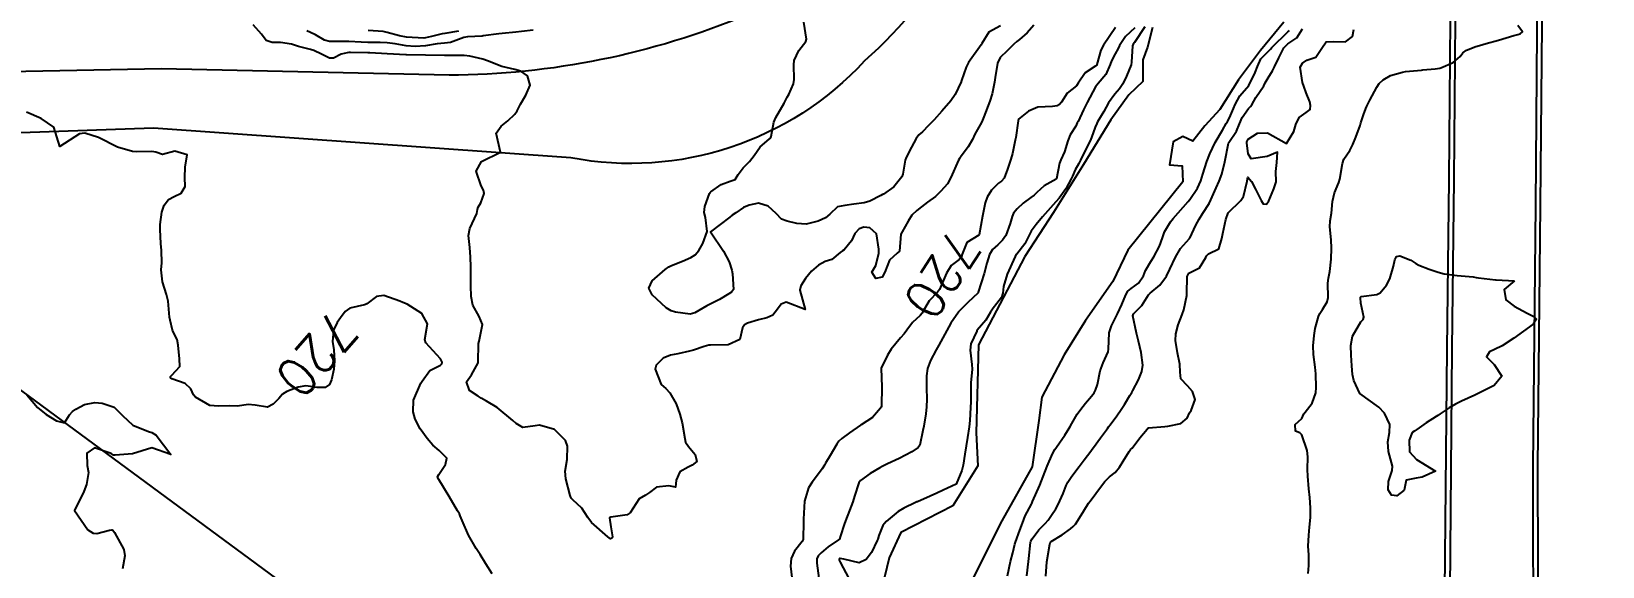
# Model space of a CAD drawing. Header units: metres. Extents: x 318500 to 325275, y 7408834 to 7428799.
# Drawn here: x 320435.3 to 320599.3, y 7414689.9 to 7414745.8 of the extents above; entities that cross this region are included whole.
import ezdxf
from ezdxf.enums import TextEntityAlignment as Align

# ---------------------------------------------------------------- set-up
doc = ezdxf.new("R2010")
doc.units = ezdxf.units.M
doc.header["$MEASUREMENT"] = 0
doc.linetypes.add('CONTINUO', pattern=[0])
for name, color, linetype in [('Cotas', 45, 'Continuous'), ('Curvas de Nivel 1m', 11, 'Continuous'), ('Curvas de Nivel 5m', 15, 'Continuous'), ('Hidrografia', 140, 'Continuous'), ('Pontes_Viadutos_Tubos', 190, 'Continuous'), ('TEXTO', 45, 'Continuous'), ('Vias Primárias', 230, 'Continuous')]:
    doc.layers.add(name, color=color, linetype=linetype)
doc.styles.add('Style-STANDARD', font='STANDARD.shx')

msp = doc.modelspace()

# ---------------------------------------------------------------- linework, layer by layer
at = {"layer": 'Curvas de Nivel 1m', "flags": 128}
for points, elevation in [([(320539.91, 7414746.42), (320539.22, 7414745.62), (320538.41, 7414744.93), (320538.12, 7414744.73), (320537.8, 7414744.45), (320537.11, 7414743.74), (320536.39, 7414743.05), (320536.1, 7414742.46), (320535.87, 7414740.95), (320535.8, 7414740.47), (320535.55, 7414739.25), (320535.32, 7414738.47), (320534.68, 7414736.86), (320534.54, 7414736.49), (320534.47, 7414736.32), (320534.29, 7414736.01), (320533.75, 7414735.03), (320533.48, 7414734.5), (320533.04, 7414733.72), (320532.24, 7414732.64), (320532.18, 7414732.57), (320532.15, 7414732.51), (320532.05, 7414732.32), (320531.22, 7414730.52), (320530.88, 7414729.86), (320530.2, 7414729.08), (320529.92, 7414728.81), (320529.63, 7414728.55), (320528.81, 7414727.93), (320528.17, 7414727.46), (320527.67, 7414727.07), (320527.18, 7414726.58), (320526.78, 7414725.96), (320526.14, 7414724.83), (320526.02, 7414724.59), (320525.88, 7414722.83), (320525.64, 7414722.6), (320524.83, 7414721.88), (320524.34, 7414720.62), (320524.07, 7414720.11), (320523.41, 7414719.97), (320522.98, 7414720.64), (320523.4, 7414721.32), (320523.72, 7414722.63), (320523.72, 7414723.02), (320523.46, 7414724.63), (320522.78, 7414725.27), (320522.15, 7414725.32), (320521.66, 7414725.14), (320521.21, 7414724.66), (320520.88, 7414723.91), (320520.11, 7414722.96), (320519.94, 7414722.85), (320519.67, 7414722.68), (320518.82, 7414721.97), (320518.1, 7414721.75), (320517.43, 7414721.37), (320516.69, 7414720.72), (320516.07, 7414719.98), (320515.59, 7414719.21), (320515.47, 7414718.74), (320516.03, 7414716.73), (320514.04, 7414717.49), (320513.51, 7414717.28), (320513.15, 7414716.76), (320512.66, 7414716.13), (320512.02, 7414715.88), (320511.15, 7414715.65), (320510.01, 7414715.3), (320509.68, 7414715.14), (320509.49, 7414714.82), (320509.22, 7414713.59), (320507.98, 7414713.03), (320506.14, 7414713.02), (320505.98, 7414713), (320505.49, 7414712.87), (320504.38, 7414712.48), (320503.97, 7414712.37), (320502.75, 7414712.12), (320501.97, 7414711.96), (320501.22, 7414711.66), (320500.46, 7414710.93), (320500.36, 7414710.52), (320501.01, 7414708.92), (320501.47, 7414708.47), (320501.91, 7414708.02), (320502.57, 7414706.9), (320502.96, 7414705.82), (320503.18, 7414704.9), (320503.47, 7414703.27), (320503.53, 7414702.89), (320503.84, 7414702.44), (320504.55, 7414701.6), (320504.73, 7414700.88), (320504.22, 7414700.48), (320503.81, 7414700.27), (320502.93, 7414699.77), (320502.56, 7414698.9), (320502.5, 7414698.18), (320501.78, 7414698.34), (320500.52, 7414698.19), (320499.77, 7414697.63), (320499.36, 7414697.36), (320498.7, 7414696.96), (320497.75, 7414695.49), (320497.43, 7414695.29), (320495.74, 7414695.05), (320495.61, 7414694.99), (320495.73, 7414694.06), (320495.92, 7414692.99), (320495.83, 7414692.86), (320495.71, 7414692.8), (320495.43, 7414692.99), (320493.73, 7414694.48), (320493.35, 7414695.03), (320492.7, 7414695.98), (320491.76, 7414696.86), (320491.61, 7414697.05), (320491.51, 7414697.31), (320491.06, 7414699.06), (320490.99, 7414699.87), (320491.2, 7414701.06), (320491.23, 7414702.45), (320491.01, 7414703.06), (320489.86, 7414704.22), (320488.29, 7414704.67), (320487.86, 7414704.59), (320486.55, 7414704.42), (320485.87, 7414704.82), (320485.52, 7414705.13), (320483.89, 7414706.49), (320482.76, 7414707.17), (320482.22, 7414707.49), (320481.91, 7414707.69), (320481, 7414708.28), (320480.69, 7414709.2), (320481.19, 7414709.93), (320481.89, 7414711.18), (320481.9, 7414711.23), (320481.92, 7414713.18), (320481.98, 7414713.44), (320482.33, 7414715.17), (320482.01, 7414716.02), (320481.35, 7414717.19), (320481.15, 7414718.08), (320481.11, 7414719.19), (320481.11, 7414720.23), (320481.11, 7414721.19), (320481.1, 7414722.19), (320481.01, 7414723.2), (320480.87, 7414724.46), (320481.02, 7414725.2), (320481.74, 7414726.77), (320481.83, 7414727.19), (320481.91, 7414727.43), (320482.17, 7414727.87), (320482.53, 7414728.83), (320482.45, 7414729.18), (320482.2, 7414729.64), (320481.67, 7414731.19), (320482.23, 7414732.2), (320484.24, 7414733.15), (320483.77, 7414735.16), (320484.28, 7414735.89), (320484.99, 7414736.45), (320485.72, 7414737.14), (320485.96, 7414737.48), (320486.31, 7414738.19), (320486.88, 7414739.12), (320487.31, 7414740.14), (320487.04, 7414741.12), (320486.36, 7414741.61), (320485.71, 7414741.78), (320484.36, 7414742.12), (320482.87, 7414742.68), (320482.38, 7414742.86), (320481.03, 7414743.2), (320480.42, 7414743.25), (320480.38, 7414743.25), (320480.35, 7414743.24), (320478.38, 7414743.26), (320476.41, 7414743.29), (320476.38, 7414743.29), (320474.42, 7414743.33), (320474.38, 7414743.33), (320474.34, 7414743.33), (320472.38, 7414743.44), (320470.58, 7414743.54), (320470.38, 7414743.54), (320468.56, 7414743.55), (320468.38, 7414743.55), (320468.21, 7414743.54), (320467.6, 7414743.38), (320466.8, 7414742.96), (320466.37, 7414742.99), (320465.55, 7414743.4), (320464.75, 7414743.78), (320464.38, 7414743.89), (320463.14, 7414744.19), (320462.39, 7414744.42), (320461.26, 7414744.6), (320460.39, 7414744.6), (320459.75, 7414744.83), (320459.27, 7414745.49), (320458.41, 7414746.46)], 721), ([(320487.62, 7414745.91), (320486.41, 7414745.77), (320485.84, 7414745.7), (320484.41, 7414745.54), (320484.06, 7414745.5), (320482.4, 7414745.29), (320482.3, 7414745.28), (320480.79, 7414745.2), (320480.4, 7414745.14), (320478.99, 7414744.62), (320478.39, 7414744.55), (320477.63, 7414744.48), (320476.39, 7414744.27), (320475.31, 7414744.2), (320474.39, 7414744.28), (320473.23, 7414744.47), (320472.39, 7414744.57), (320471.67, 7414744.6), (320470.39, 7414744.61), (320469.69, 7414744.65), (320468.39, 7414744.73), (320467.06, 7414744.71), (320466.39, 7414744.7), (320465.85, 7414744.86), (320464.91, 7414745.41), (320464.4, 7414745.67), (320463.99, 7414745.84)], 722), ([(320536.43, 7414746.36), (320535.2, 7414745.69), (320534.47, 7414744.49), (320534.4, 7414744.35), (320533.08, 7414742.51), (320532.84, 7414742.05), (320532.35, 7414740.66), (320532.32, 7414740.54), (320532.3, 7414740.51), (320531.67, 7414739.18), (320531.24, 7414738.53), (320530.31, 7414737.43), (320529.5, 7414736.55), (320528.92, 7414735.93), (320528.28, 7414735.3), (320527.89, 7414734.96), (320527.6, 7414734.58), (320527.14, 7414733.7), (320526.57, 7414732.59), (320526.48, 7414732.34), (320526.22, 7414730.87), (320526.11, 7414730.59), (320525.27, 7414729.54), (320524.19, 7414728.78), (320524.09, 7414728.73), (320523.91, 7414728.62), (320522.78, 7414728.04), (320522.18, 7414727.88), (320521.12, 7414727.72), (320520.17, 7414727.6), (320519.41, 7414727.45), (320518.59, 7414726.69), (320518.16, 7414726.32), (320517.4, 7414725.96), (320516.15, 7414725.65), (320515.16, 7414725.73), (320514.15, 7414725.95), (320513.57, 7414726.17), (320513, 7414726.77), (320512.17, 7414727.51), (320511.15, 7414727.82), (320510.17, 7414727.64), (320509.6, 7414727.38), (320508.79, 7414726.82), (320508.42, 7414726.57), (320508.16, 7414726.39), (320506.14, 7414724.86), (320507.52, 7414722.84), (320508.09, 7414721.71), (320508.36, 7414720.83), (320508.44, 7414720.47), (320508.53, 7414718.83), (320508.33, 7414718.55), (320508.05, 7414718.37), (320507.1, 7414717.79), (320506.04, 7414717.25), (320505.77, 7414717.13), (320505.34, 7414716.87), (320504.52, 7414716.39), (320504.02, 7414716.26), (320502.48, 7414716.45), (320502.03, 7414716.59), (320501.51, 7414716.92), (320500.05, 7414718.28), (320499.7, 7414718.95), (320500.07, 7414719.74), (320501.42, 7414720.92), (320501.81, 7414721.19), (320502.09, 7414721.32), (320503.22, 7414721.78), (320504.1, 7414722.18), (320504.54, 7414722.45), (320504.93, 7414722.88), (320505.36, 7414723.63), (320505.81, 7414724.87), (320505.63, 7414726.34), (320505.49, 7414726.87), (320505.54, 7414727.5), (320506.03, 7414728.86), (320506.1, 7414728.95), (320506.19, 7414729.03), (320507.25, 7414729.8), (320508.21, 7414730.15), (320508.72, 7414730.32), (320509.05, 7414730.82), (320509.54, 7414731.51), (320510.23, 7414732.2), (320510.69, 7414732.8), (320511.34, 7414733.71), (320512.27, 7414734.52), (320512.41, 7414734.64), (320512.48, 7414734.78), (320512.77, 7414736.3), (320512.96, 7414736.77), (320513.82, 7414738.26), (320514.07, 7414738.75), (320514.16, 7414738.91), (320514.33, 7414739.18), (320514.81, 7414740.28), (320514.87, 7414740.74), (320514.83, 7414742.29), (320514.89, 7414742.74), (320515.37, 7414743.76), (320516.11, 7414744.73), (320516.18, 7414744.96), (320515.89, 7414746.74)], 722), ([(320550.43, 7414746.14), (320549.46, 7414745.25), (320548.83, 7414744.3), (320548.71, 7414744), (320548.4, 7414743.44), (320548, 7414742.69), (320547.87, 7414742.31), (320547.42, 7414741.26), (320546.62, 7414740.33), (320546.35, 7414739.99), (320545.47, 7414738.34), (320545.09, 7414737.58), (320544.51, 7414736.36), (320544.44, 7414736.21), (320544.29, 7414735.88), (320543.68, 7414734.96), (320543.44, 7414734.36), (320543.09, 7414733.2), (320542.71, 7414732.37), (320542.59, 7414732.03), (320542.25, 7414730.38), (320542.24, 7414730.36), (320542.22, 7414730.34), (320540.97, 7414729.64), (320540.2, 7414728.94), (320539.93, 7414728.68), (320539.57, 7414728.42), (320538.79, 7414727.82), (320538.17, 7414727.24), (320537.79, 7414726.81), (320537.62, 7414726.44), (320537.43, 7414725.72), (320536.96, 7414724.45), (320536.62, 7414723.96), (320536.13, 7414723.5), (320535.6, 7414722.99), (320535.26, 7414722.47), (320534.99, 7414721.58), (320534.72, 7414720.48), (320534.1, 7414718.53), (320534.09, 7414718.49), (320534.08, 7414718.47), (320534.06, 7414718.45), (320533.05, 7414717.49), (320532.07, 7414716.51), (320532.05, 7414716.49), (320532.03, 7414716.46), (320531.22, 7414715.32), (320530.8, 7414714.53), (320529.98, 7414713.01), (320529.7, 7414712.54), (320529.1, 7414711.42), (320528.79, 7414710.56), (320528.7, 7414709.8), (320528.71, 7414708.56), (320528.72, 7414707.37), (320528.7, 7414706.56), (320528.61, 7414705.84), (320528.4, 7414704.56), (320528.32, 7414704.11), (320528, 7414702.57), (320527.84, 7414702.33), (320527.15, 7414701.89), (320525.83, 7414701.18), (320524.64, 7414700.61), (320524.08, 7414700.35), (320523.81, 7414700.22), (320522.83, 7414699.6), (320521.79, 7414698.87), (320521.69, 7414698.76), (320521.63, 7414698.65), (320521.18, 7414697.24), (320520.99, 7414696.66), (320520.67, 7414695.74), (320520.25, 7414694.66), (320520.11, 7414694.29), (320519.72, 7414693.1), (320519.61, 7414692.77), (320519.52, 7414692.67), (320518.44, 7414691.95), (320517.69, 7414691.33), (320517.38, 7414691.01), (320517.25, 7414690.71), (320517.23, 7414690.26), (320517.45, 7414688.7)], 719), ([(320551.5, 7414746.26), (320550.41, 7414744.62), (320550.26, 7414744.43), (320550.19, 7414744.28), (320550.11, 7414742.55), (320550.06, 7414742.28), (320549.56, 7414741.09), (320549.18, 7414740.29), (320548.85, 7414739.79), (320548.34, 7414739.22), (320547.7, 7414738.31), (320547.21, 7414737.42), (320546.55, 7414736.33), (320546.46, 7414736.17), (320546.29, 7414735.77), (320545.91, 7414734.7), (320545.77, 7414734.34), (320545.25, 7414733.35), (320544.77, 7414732.34), (320544.61, 7414731.98), (320544.23, 7414731.31), (320543.92, 7414730.66), (320543.8, 7414730.36), (320543.24, 7414729.33), (320542.53, 7414728.37), (320542.19, 7414727.98), (320540.82, 7414726.4), (320540.15, 7414725.62), (320539.63, 7414724.93), (320539.38, 7414724.42), (320538.95, 7414723.6), (320538.11, 7414722.52), (320538.07, 7414722.48), (320538.03, 7414722.43), (320537.95, 7414722.28), (320537.11, 7414720.44), (320536.75, 7414719.13), (320536.65, 7414718.45), (320536.51, 7414718), (320536.04, 7414717.35), (320535.64, 7414716.87), (320535.39, 7414716.47), (320534.88, 7414715.61), (320534, 7414714.57), (320533.96, 7414714.53), (320533.94, 7414714.49), (320533.32, 7414713.16), (320533.25, 7414712.5), (320533.44, 7414711.01), (320533.45, 7414710.5), (320533.33, 7414709.09), (320533.31, 7414708.5), (320533.31, 7414707.09), (320533.29, 7414706.5), (320533.22, 7414705.16), (320533.15, 7414704.5), (320532.98, 7414703.37), (320532.84, 7414702.5), (320532.71, 7414701.63), (320532.53, 7414700.5), (320532.38, 7414699.94), (320531.79, 7414698.51), (320530.43, 7414697.88), (320529.78, 7414697.57), (320529.07, 7414697.25), (320527.76, 7414696.67), (320527.69, 7414696.64), (320527.54, 7414696.57), (320526.34, 7414696), (320525.75, 7414695.64), (320524.47, 7414694.61), (320524.15, 7414694.19), (320523.72, 7414693.13), (320523.6, 7414692.74), (320523.55, 7414692.62), (320522.95, 7414691.37), (320522.39, 7414690.64), (320521.68, 7414690.29), (320520.06, 7414690.67), (320519.68, 7414690.75), (320519.62, 7414690.73), (320519.58, 7414690.67), (320519.58, 7414690.57), (320519.68, 7414690.34), (320520.59, 7414688.66)], 718), ([(320539.16, 7414688.93), (320539.33, 7414690.41), (320539.37, 7414690.74), (320539.55, 7414692.41), (320539.59, 7414692.54), (320539.72, 7414692.78), (320540.41, 7414693.72), (320541.07, 7414694.39), (320541.39, 7414694.74), (320541.75, 7414695.27), (320542.2, 7414695.94), (320542.44, 7414696.37), (320542.95, 7414697.53), (320543.29, 7414698.36), (320543.45, 7414698.7), (320543.8, 7414699.24), (320544.28, 7414699.88), (320544.63, 7414700.34), (320545.14, 7414701.03), (320545.84, 7414701.96), (320546, 7414702.17), (320546.12, 7414702.33), (320546.86, 7414703.32), (320547.59, 7414704.3), (320547.71, 7414704.47), (320547.88, 7414704.71), (320548.55, 7414705.63), (320549.02, 7414706.28), (320549.37, 7414706.82), (320549.92, 7414707.74), (320550.13, 7414708.06), (320550.25, 7414708.27), (320550.81, 7414709.39), (320551.19, 7414710.26), (320551.29, 7414710.93), (320551.11, 7414712.26), (320550.84, 7414713.42), (320550.62, 7414714.26), (320550.22, 7414716.07), (320550.3, 7414716.27), (320551.16, 7414717.14), (320551.88, 7414718.25), (320551.96, 7414718.36), (320552.06, 7414718.45), (320553.04, 7414719.27), (320553.75, 7414720.23), (320554.1, 7414720.93), (320554.69, 7414722.21), (320555.22, 7414723.11), (320556.14, 7414724.15), (320556.16, 7414724.17), (320556.17, 7414724.19), (320556.81, 7414725.54), (320557.15, 7414726.18), (320557.55, 7414726.8), (320558.19, 7414727.79), (320558.39, 7414728.17), (320558.93, 7414729.44), (320559.26, 7414730.15), (320559.52, 7414730.86), (320559.85, 7414732.15), (320560.23, 7414734.1), (320560.24, 7414734.14), (320560.27, 7414734.18), (320561.07, 7414735.35), (320561.38, 7414736.13), (320561.65, 7414736.79), (320562.32, 7414737.72), (320562.52, 7414737.92), (320562.67, 7414738.11), (320563.09, 7414738.86), (320563.9, 7414740.1), (320564.06, 7414740.39), (320564.36, 7414740.91), (320564.8, 7414741.65), (320565.01, 7414742.08), (320565.46, 7414743), (320565.99, 7414744.07), (320566.41, 7414744.48), (320567.37, 7414745.1), (320567.94, 7414746.04)], 719), ([(320568.52, 7414689.18), (320568.62, 7414690.02), (320568.61, 7414691.11), (320568.55, 7414692.02), (320568.59, 7414693.16), (320568.69, 7414694.02), (320568.77, 7414695.01), (320568.77, 7414696.02), (320568.71, 7414697.09), (320568.61, 7414698.02), (320568.49, 7414699.34), (320568.48, 7414700.02), (320568.5, 7414701.37), (320568.43, 7414702.02), (320567.87, 7414703.64), (320567.68, 7414703.85), (320567.23, 7414704.04), (320567.19, 7414704.73), (320567.89, 7414705.34), (320568.1, 7414705.83), (320568.22, 7414706.03), (320568.97, 7414706.96), (320569.35, 7414708.02), (320569.37, 7414708.58), (320569.32, 7414710.02), (320569.26, 7414710.72), (320569.09, 7414712.02), (320569.07, 7414712.94), (320569.16, 7414714.02), (320569.28, 7414714.75), (320569.63, 7414716.01), (320569.74, 7414716.31), (320570.04, 7414716.74), (320570.53, 7414717.53), (320570.62, 7414718), (320570.6, 7414719.48), (320570.65, 7414720), (320570.81, 7414720.71), (320570.95, 7414722), (320570.98, 7414723.15), (320570.95, 7414724), (320570.81, 7414725.35), (320570.84, 7414726), (320570.98, 7414726.8), (320571.09, 7414728), (320571.27, 7414728.93), (320571.73, 7414729.99), (320571.86, 7414730.35), (320572.11, 7414731.98), (320572.25, 7414732.44), (320572.89, 7414733.34), (320573.21, 7414733.97), (320573.52, 7414734.72), (320573.95, 7414735.96), (320574.04, 7414736.23), (320574.32, 7414737.07), (320574.56, 7414737.73), (320574.66, 7414737.96), (320574.98, 7414738.6), (320575.7, 7414739.94), (320575.96, 7414740.34), (320576.36, 7414740.73), (320577.14, 7414741.15), (320578.37, 7414741.53), (320578.69, 7414741.58), (320580.38, 7414741.72), (320580.52, 7414741.74), (320581.78, 7414741.86), (320582.29, 7414741.94), (320582.38, 7414741.97), (320583.68, 7414742.54), (320584.4, 7414743.14), (320584.69, 7414743.53), (320585.07, 7414743.81), (320586.04, 7414744.18), (320586.41, 7414744.29), (320587.12, 7414744.49), (320588.42, 7414744.86), (320590.02, 7414745.34), (320590.43, 7414745.43), (320590.66, 7414745.5), (320590.91, 7414745.74), (320590.44, 7414746.37)], 721), ([(320479.84, 7414745.78), (320478.41, 7414745.56), (320478.12, 7414745.52), (320477.01, 7414745.25), (320476.4, 7414745.1), (320476.22, 7414745.08), (320474.4, 7414745.17), (320473.67, 7414745.3), (320472.41, 7414745.67), (320471.96, 7414745.76), (320470.41, 7414745.86)], 723), ([(320537.16, 7414688.94), (320537.48, 7414690.43), (320537.7, 7414691.32), (320537.92, 7414692.22), (320537.97, 7414692.43), (320538.44, 7414693.71), (320538.7, 7414694.42), (320538.98, 7414695.19), (320539.64, 7414696.41), (320539.69, 7414696.49), (320539.77, 7414696.68), (320540.53, 7414698.4), (320540.89, 7414699.31), (320541.29, 7414700.39), (320541.84, 7414701.68), (320542.09, 7414702.13), (320542.27, 7414702.37), (320543.12, 7414703.62), (320543.6, 7414704.35), (320543.7, 7414704.52), (320543.88, 7414704.84), (320544.42, 7414705.82), (320544.79, 7414706.34), (320545.31, 7414706.94), (320545.92, 7414707.68), (320546.2, 7414708.05), (320546.35, 7414708.32), (320546.53, 7414708.91), (320546.84, 7414710.32), (320547.12, 7414711.16), (320547.66, 7414712.3), (320547.7, 7414712.59), (320547.76, 7414714.3), (320548.02, 7414715.04), (320548.64, 7414716.29), (320549.09, 7414717.24), (320549.52, 7414718.28), (320549.7, 7414718.64), (320550.07, 7414718.92), (320550.84, 7414719.5), (320551.33, 7414720.26), (320551.55, 7414720.8), (320552.11, 7414721.76), (320552.43, 7414722.25), (320553.03, 7414723.34), (320553.33, 7414724.23), (320553.53, 7414724.85), (320554.16, 7414725.88), (320554.32, 7414726.07), (320554.45, 7414726.22), (320556.01, 7414728.02), (320556.16, 7414728.19), (320556.17, 7414728.21), (320556.19, 7414728.23), (320556.98, 7414729.41), (320557.32, 7414730.18), (320557.54, 7414730.87), (320557.96, 7414732.17), (320558.26, 7414732.97), (320558.83, 7414734.16), (320559.59, 7414735.45), (320559.99, 7414736.14), (320560.1, 7414736.35), (320560.31, 7414736.75), (320560.75, 7414737.71), (320560.93, 7414738.13), (320561.42, 7414739.04), (320562.35, 7414740.12), (320563.01, 7414741.47), (320563.25, 7414742.11), (320563.59, 7414742.91), (320564.4, 7414743.69), (320564.59, 7414743.91), (320564.73, 7414744.09), (320566.43, 7414745.72), (320566.6, 7414745.88)], 718)]:
    msp.add_lwpolyline(points, dxfattribs=dict(at, elevation=elevation))
at = {"layer": 'Curvas de Nivel 1m', "elevation": 722, "flags": 128}
msp.add_lwpolyline([(320590.09, 7414719.74), (320589.01, 7414718.82), (320589.17, 7414717.75), (320590.05, 7414717.07), (320591.41, 7414716.36), (320592.03, 7414716.03), (320592.36, 7414715.72), (320592.02, 7414715.22), (320590.01, 7414713.74), (320588.8, 7414712.95), (320587.99, 7414712.57), (320587.45, 7414712.31), (320587.16, 7414711.78), (320587.97, 7414710.98), (320588.75, 7414709.76), (320587.94, 7414708.8), (320587.27, 7414708.44), (320585.93, 7414707.79), (320584.56, 7414707.17), (320583.92, 7414706.84), (320583.27, 7414706.47), (320582.3, 7414705.84), (320582.07, 7414705.68), (320581.9, 7414705.57), (320580.84, 7414704.91), (320579.87, 7414704.2), (320579.67, 7414704.07), (320579.4, 7414703.88), (320579.07, 7414703.09), (320579.12, 7414701.88), (320579.84, 7414701.07), (320581.82, 7414699.85), (320580.45, 7414699.22), (320579.81, 7414699.14), (320578.78, 7414698.91), (320578.55, 7414697.89), (320577.78, 7414697.29), (320577.24, 7414697.36), (320576.9, 7414697.91), (320576.94, 7414698.78), (320577.32, 7414699.91), (320577.35, 7414700.39), (320576.92, 7414701.91), (320576.86, 7414702.91), (320577.04, 7414703.91), (320577.06, 7414704.73), (320576.52, 7414705.92), (320575.91, 7414706.55), (320573.93, 7414707.95), (320573.3, 7414709.32), (320573.18, 7414709.96), (320573.09, 7414710.84), (320573.03, 7414711.96), (320573, 7414712.96), (320573.16, 7414713.96), (320574.02, 7414715.45), (320574.28, 7414715.7), (320574.35, 7414715.95), (320574.05, 7414717.38), (320573.99, 7414717.95), (320574, 7414718.01), (320574.06, 7414718.08), (320575.71, 7414718.29), (320576.07, 7414718.48), (320576.73, 7414719.28), (320577.07, 7414719.92), (320577.45, 7414721.25), (320577.58, 7414721.91), (320577.76, 7414722.26), (320578.12, 7414722.35), (320579.25, 7414721.89), (320579.77, 7414721.55), (320580.1, 7414721.37), (320581.17, 7414720.93), (320582.1, 7414720.62), (320582.73, 7414720.47), (320584.09, 7414720.29), (320585.76, 7414720.14), (320586.09, 7414720.08), (320586.33, 7414720.03), (320588.09, 7414719.84), (320588.16, 7414719.84)], close=True, dxfattribs=at)
at = {"layer": 'Curvas de Nivel 5m', "elevation": 720, "flags": 128}
for points in [[(320548.43, 7414746.16), (320547.16, 7414744.32), (320546.91, 7414743.81), (320546.49, 7414742.33), (320546.46, 7414742.25), (320546.38, 7414742.19), (320545.25, 7414741.46), (320544.54, 7414740.36), (320544.35, 7414740.08), (320543.39, 7414739.31), (320542.77, 7414738.38), (320542.57, 7414738.13), (320542.32, 7414737.99), (320541.85, 7414737.92), (320540.31, 7414737.87), (320539.34, 7414737.45), (320538.3, 7414736.6), (320538.25, 7414736.43), (320538.01, 7414734.7), (320537.96, 7414734.43), (320537.66, 7414733.03), (320537.49, 7414732.44), (320537.16, 7414731.38), (320536.8, 7414730.45), (320536.52, 7414730.15), (320536.21, 7414729.92), (320535.47, 7414729.2), (320535.02, 7414728.48), (320534.81, 7414727.86), (320534.53, 7414726.48), (320534.18, 7414724.53), (320534.16, 7414724.49), (320532.91, 7414723.72), (320532.42, 7414722.51), (320532.35, 7414722.26), (320532.1, 7414721.95), (320531.27, 7414721.34), (320530.77, 7414720.53), (320530.06, 7414718.82), (320529.83, 7414718.54), (320528.96, 7414717.64), (320528.34, 7414716.57), (320528.24, 7414716.36), (320528.02, 7414716.12), (320527.22, 7414715.37), (320526.65, 7414714.58), (320526.37, 7414714.21), (320525.99, 7414713.78), (320525.02, 7414712.6), (320524.61, 7414711.97), (320523.95, 7414710.62), (320524.04, 7414708.62), (320524, 7414706.72), (320523.99, 7414706.62), (320523.97, 7414706.55), (320523.9, 7414706.42), (320523.05, 7414705.47), (320521.87, 7414704.7), (320521.84, 7414704.68), (320521.79, 7414704.65), (320520.66, 7414703.86), (320519.85, 7414703.26), (320519.54, 7414702.98), (320519.32, 7414702.68), (320518.63, 7414701.49), (320518.16, 7414700.69), (320518.04, 7414700.47), (320517.81, 7414700.1), (320517.21, 7414699.3), (320516.76, 7414698.72), (320516.39, 7414698.11), (320515.97, 7414696.73), (320515.87, 7414694.86), (320515.86, 7414694.73), (320515.86, 7414694.61), (320515.82, 7414692.73), (320515.79, 7414692.65), (320515.71, 7414692.53), (320514.92, 7414691.51), (320514.56, 7414690.74), (320514.49, 7414689.93), (320514.65, 7414688.74)], [(320541.16, 7414688.9), (320541.24, 7414690.39), (320541.56, 7414692.23), (320541.6, 7414692.38), (320541.64, 7414692.45), (320541.71, 7414692.51), (320542.86, 7414693.22), (320543.73, 7414693.85), (320544.01, 7414694.07), (320544.26, 7414694.34), (320544.84, 7414695.26), (320545.5, 7414696.33), (320545.6, 7414696.5), (320545.77, 7414696.74), (320546.96, 7414698.31), (320547.31, 7414698.79), (320547.8, 7414699.28), (320548.39, 7414699.71), (320548.84, 7414700.28), (320549.22, 7414700.89), (320549.84, 7414701.92), (320550, 7414702.12), (320550.16, 7414702.27), (320550.95, 7414703.35), (320551.73, 7414704.25), (320551.79, 7414704.33), (320551.87, 7414704.39), (320553.58, 7414704.51), (320553.88, 7414704.56), (320555.23, 7414704.85), (320555.89, 7414705.39), (320556.15, 7414705.93), (320556.32, 7414706.19), (320556.75, 7414707.35), (320556.45, 7414708.18), (320555.94, 7414708.77), (320555.24, 7414709.5), (320555.18, 7414710.2), (320555.13, 7414711.03), (320554.89, 7414712.21), (320554.7, 7414713.51), (320554.73, 7414714.21), (320554.96, 7414715.14), (320555.38, 7414716.2), (320555.55, 7414716.69), (320555.86, 7414718.19), (320555.86, 7414718.39), (320555.89, 7414720.19), (320556.09, 7414720.53), (320557.2, 7414721.08), (320557.86, 7414722.17), (320557.93, 7414722.35), (320558.12, 7414722.56), (320559.21, 7414723.07), (320559.54, 7414724.15), (320559.63, 7414724.67), (320559.93, 7414726.14), (320560.18, 7414726.83), (320561.51, 7414728.13), (320561.78, 7414728.54), (320562.16, 7414730.12), (320562.16, 7414730.18), (320562.23, 7414730.54), (320562.62, 7414730.11), (320563.03, 7414729.29), (320563.62, 7414728.1), (320563.85, 7414727.76), (320564.19, 7414727.73), (320564.42, 7414728.09), (320564.95, 7414729.33), (320565.2, 7414730.08), (320565.17, 7414731.14), (320565.25, 7414732.07), (320565.34, 7414733.15), (320564.26, 7414732.72), (320562.59, 7414732.45), (320562.26, 7414732.98), (320562.13, 7414734.12), (320562.15, 7414734.25), (320562.28, 7414734.53), (320563.26, 7414735.13), (320564.29, 7414735.19), (320566.27, 7414734.06), (320567.03, 7414735.31), (320567.25, 7414736.05), (320567.59, 7414736.77), (320568.32, 7414737.32), (320568.74, 7414737.62), (320568.79, 7414738.03), (320568.71, 7414738.41), (320568.34, 7414739.36), (320568.08, 7414740.04), (320567.95, 7414740.45), (320567.71, 7414742.05), (320567.96, 7414742.47), (320568.39, 7414742.77), (320569.35, 7414743.07), (320569.98, 7414744.02), (320570.42, 7414744.67), (320571.13, 7414744.72), (320572.42, 7414744.67), (320573.18, 7414745.22), (320573.3, 7414745.97)], [(320483.35, 7414689.15), (320482.68, 7414690.17), (320482.09, 7414691.17), (320481.69, 7414691.78), (320480.87, 7414693.19), (320480.22, 7414694.72), (320480.01, 7414695.21), (320479.93, 7414695.39), (320479.75, 7414695.72), (320478.88, 7414697.22), (320477.79, 7414698.98), (320477.66, 7414699.23), (320477.68, 7414699.35), (320477.79, 7414699.52), (320478.49, 7414700.55), (320478.62, 7414701.22), (320477.83, 7414702.02), (320477.15, 7414702.56), (320476.56, 7414703.25), (320475.85, 7414704.26), (320475.33, 7414705.27), (320475.1, 7414706.05), (320475.13, 7414707.27), (320475.92, 7414709.05), (320476.03, 7414709.26), (320476.84, 7414710.35), (320477.95, 7414710.93), (320478.11, 7414711.07), (320478.15, 7414711.23), (320477.96, 7414711.59), (320476.42, 7414713.25), (320476.33, 7414713.6), (320476.61, 7414715.25), (320476.02, 7414716.32), (320474.47, 7414717.28), (320474.03, 7414717.47), (320473.71, 7414717.62), (320472.04, 7414718.19), (320471.28, 7414718.09), (320470.27, 7414717.34), (320470.13, 7414717.24), (320470.03, 7414717.21), (320468.51, 7414716.88), (320468.02, 7414716.51), (320467.53, 7414715.85), (320467.16, 7414715.38), (320466.79, 7414714.58), (320466.7, 7414713.38), (320466.81, 7414712.54), (320466.91, 7414711.38), (320466.82, 7414710.5), (320466.59, 7414709.38), (320466.39, 7414708.91), (320465.91, 7414708.59), (320465.1, 7414708.59), (320463.91, 7414708.75), (320463.1, 7414708.62), (320461.91, 7414708.17), (320461.48, 7414707.88), (320461.1, 7414707.46), (320460.51, 7414706.85), (320459.89, 7414706.55), (320458.62, 7414706.76), (320457.89, 7414706.82), (320456.76, 7414706.64), (320455.89, 7414706.66), (320454.79, 7414706.64), (320453.89, 7414706.71), (320452.38, 7414707.57), (320452.17, 7414707.84), (320451.91, 7414708.45), (320451.32, 7414709), (320449.92, 7414709.49), (320449.76, 7414709.61), (320449.79, 7414709.75), (320449.92, 7414709.88), (320450.74, 7414710.79), (320450.73, 7414711.6), (320450.56, 7414713.01), (320450.48, 7414713.6), (320450.3, 7414713.92), (320449.99, 7414714.57), (320449.73, 7414715.61), (320449.67, 7414715.94), (320449.53, 7414717.62), (320449.36, 7414718.29), (320448.94, 7414719.62), (320448.8, 7414720.89), (320448.87, 7414721.62), (320448.83, 7414722.9), (320448.75, 7414723.62), (320448.69, 7414725.07), (320448.7, 7414725.62), (320448.88, 7414726.9), (320449.12, 7414727.62), (320449.55, 7414728.23), (320450.17, 7414728.52), (320450.89, 7414728.89), (320451.32, 7414729.59), (320451.27, 7414730.53), (320451.29, 7414731.59), (320451.52, 7414732.88), (320450.24, 7414733.27), (320448.93, 7414732.92), (320448.24, 7414733.15), (320447.83, 7414733.23), (320446.24, 7414733.18), (320445.8, 7414733.23), (320444.24, 7414733.69), (320442.25, 7414734.68), (320440.83, 7414735.16), (320440.26, 7414735.07), (320438.24, 7414733.77), (320437.58, 7414735.78), (320436.28, 7414736.68), (320434.76, 7414737.34)], [(320434.77, 7414707.81), (320435.88, 7414706.49), (320436.78, 7414705.78), (320437.86, 7414705.1), (320438.72, 7414704.9), (320439.24, 7414705.75), (320439.53, 7414706.09), (320439.88, 7414706.32), (320440.81, 7414706.81), (320441.89, 7414707.02), (320442.64, 7414706.96), (320443.88, 7414706.54), (320444.78, 7414705.68), (320445.86, 7414704.67), (320447.47, 7414704.01), (320447.84, 7414703.91), (320448.28, 7414703.63), (320449.82, 7414701.61), (320447.83, 7414702.3), (320445.82, 7414701.66), (320444, 7414701.51), (320443.82, 7414701.53), (320443.59, 7414701.69), (320441.83, 7414702.3), (320441.03, 7414701.72), (320441.07, 7414700.45), (320441.21, 7414699.72), (320441.01, 7414698.48), (320440.73, 7414697.73), (320439.74, 7414695.74), (320441.15, 7414693.72), (320441.7, 7414693.37), (320442.07, 7414693.34), (320443.41, 7414693.69), (320443.66, 7414693.74), (320443.71, 7414693.73), (320443.77, 7414693.69), (320443.94, 7414693.45), (320444.9, 7414691.67), (320445, 7414691), (320444.76, 7414689.67)]]:
    msp.add_lwpolyline(points, dxfattribs=at)
at = {"layer": 'Hidrografia'}
for points in [[(320552.28, 7414746.19), (320551.75, 7414744.13), (320551.28, 7414742.8), (320551.28, 7414740.54), (320549.82, 7414739.14), (320547.95, 7414736.55), (320545.09, 7414731.89), (320541.95, 7414726.86), (320538.95, 7414722.27), (320536.75, 7414718.02), (320534.13, 7414713.05), (320533.87, 7414703.86), (320534.05, 7414700.43), (320531.45, 7414696.23), (320526.01, 7414693.46), (320524.79, 7414690.8), (320523.52, 7414685.48)], [(320566, 7414746.73), (320563.57, 7414743.79), (320561.28, 7414740.7), (320559.3, 7414737.61), (320557.75, 7414735.92), (320556.5, 7414734.3), (320555.46, 7414734.81), (320554.43, 7414734.23), (320554.05, 7414731.83), (320555.38, 7414731.75), (320555.45, 7414730.06), (320549.71, 7414722.92), (320548.16, 7414719.65), (320545.29, 7414715.6), (320543.08, 7414712), (320540.72, 7414707.58), (320540.43, 7414705.16), (320539.73, 7414700.32), (320536.55, 7414694.67), (320533.6, 7414688.78)]]:
    msp.add_lwpolyline(points, dxfattribs=at)
at = {"layer": 'Pontes_Viadutos_Tubos'}
msp.add_lwpolyline([(320608.02, 7414836.14), (320609.66, 7414837.94), (320609.38, 7414848.6), (320609.64, 7414865.95), (320609.73, 7414884.97), (320609.35, 7414903.39), (320608.98, 7414912.13, 0.800056), (320597.26, 7414912.4), (320596.33, 7414903.42), (320596.5, 7414888.83), (320593.35, 7414886.6), (320593.35, 7414877.49), (320593.29, 7414856.83), (320593.29, 7414838.5), (320593.23, 7414818.52), (320593.06, 7414795.93), (320593, 7414773.11), (320592.95, 7414750.3), (320592.77, 7414727.59), (320592.49, 7414700.35), (320592.54, 7414679.24)], format="xyb", dxfattribs=at)
msp.add_lwpolyline([(320582.82, 7414687.37), (320583.03, 7414712.6), (320583.24, 7414730.3), (320583.45, 7414755.4), (320583.45, 7414777.26), (320583.59, 7414799.82), (320583.81, 7414820.41), (320583.61, 7414836.71), (320583.7, 7414855.09), (320583.57, 7414869.8), (320583.61, 7414880.41), (320579.87, 7414878.45), (320580.06, 7414891.56), (320580.28, 7414906.9), (320580.13, 7414910.11)], dxfattribs=at)
at = {"layer": 'TEXTO', "linetype": 'CONTINUO'}
msp.add_line((320378.97, 7414748.94), (320578.63, 7414601.87), dxfattribs=at)
at = {"layer": 'Vias Primárias'}
for points in [[(320580.63, 7414910.13), (320580.78, 7414906.91), (320580.56, 7414891.55), (320580.38, 7414879.29), (320584.11, 7414881.24), (320584.07, 7414869.8), (320584.2, 7414855.09), (320584.11, 7414836.71), (320584.31, 7414820.41), (320584.09, 7414799.82), (320583.95, 7414777.26), (320583.95, 7414755.4), (320583.74, 7414730.3), (320583.53, 7414712.6), (320583.32, 7414687.36)], [(320592.85, 7414877.49), (320592.79, 7414856.83), (320592.79, 7414838.5), (320592.73, 7414818.52), (320592.56, 7414795.93), (320592.5, 7414773.11), (320592.45, 7414750.3), (320592.27, 7414727.6), (320591.99, 7414700.36), (320592.04, 7414679.24)]]:
    msp.add_lwpolyline(points, dxfattribs=at)
for points in [[(320536.46, 7414862.95), (320539.21, 7414826.94), (320540.5, 7414808.87, -0.07208), (320536.93, 7414769.71, -0.175881), (320522.22, 7414742.69, -0.259558), (320491.57, 7414732.57), (320448.01, 7414735.65), (320409.36, 7414734.31)], [(320530.14, 7414856.62), (320532.56, 7414826.44), (320533.85, 7414808.4, -0.111968), (320527.82, 7414766.89, -0.188815), (320509.91, 7414747.47, -0.097627), (320478.85, 7414741.2), (320448.83, 7414741.86), (320415.17, 7414741.2)]]:
    msp.add_lwpolyline(points, format="xyb", dxfattribs=at)

# ---------------------------------------------------------------- texts
at = {"layer": 'Cotas', "style": 'Style-STANDARD'}
for rotation, p in [(236.7169, (320530.36, 7414720.38, 720)), (228.92, (320465.06, 7414712.05, 720))]:
    msp.add_text('720', height=4, rotation=rotation, dxfattribs=at).set_placement(p, align=Align.MIDDLE_CENTER)

doc.saveas('drawing.dxf')
